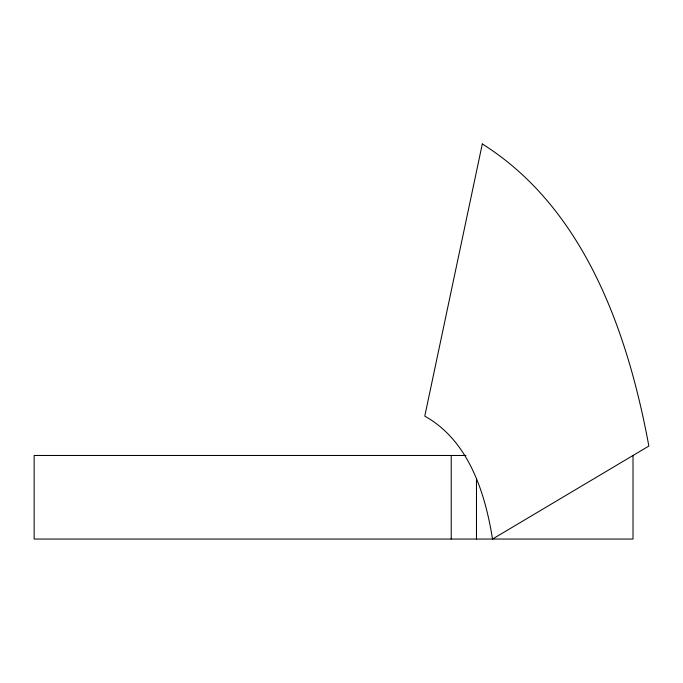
<?xml version="1.0" encoding="UTF-8"?>
<svg xmlns="http://www.w3.org/2000/svg" width="683" height="683" viewBox="0 0 683 683"><rect width="100%" height="100%" fill="white"/><g stroke="black" fill="none" stroke-linecap="round" stroke-linejoin="round"><path stroke-width="1.02" d="M465.951 455.476L34.15 455.476L34.15 539.049L633.013 539.049L633.013 455.476M476.478 478.749L476.478 539.049M451.224 455.476L451.224 539.049M482.309 143.951L424.775 416.143C468.555 440.509 485.118 492.597 492.528 539.049L648.85 446.059C627.976 332.758 584.665 208.324 482.309 143.951"/></g></svg>
